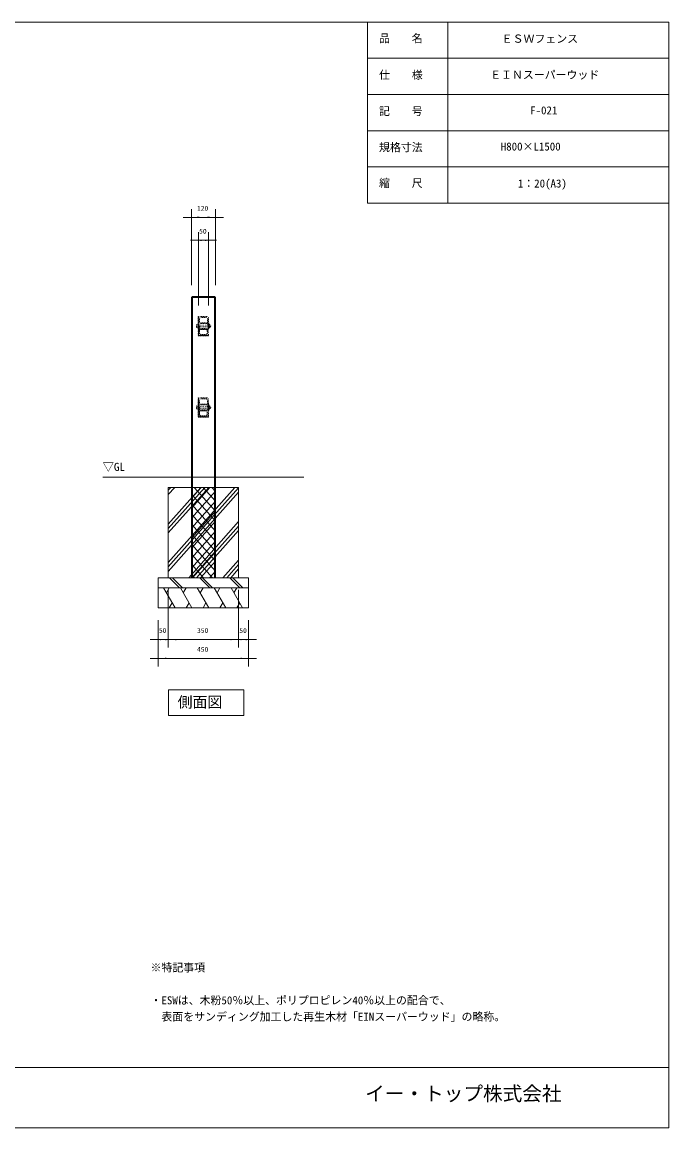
# Model space of a CAD drawing. Units: millimetres, scale not verified. Extents: x -3900 to 3900, y -2750 to 2750.
# Drawn here: x 682 to 3900, y -2750 to 2750 of the extents above; entities that cross this region are included whole.
import ezdxf
from ezdxf.enums import TextEntityAlignment as Align

# ---------------------------------------------------------------- set-up
doc = ezdxf.new("R2010")
doc.units = ezdxf.units.MM
doc.header["$LTSCALE"] = 20
doc.linetypes.add('USER5', pattern=[0.208282, 0.069427, -0.138855])
doc.layers.add('0-1_IMPORTED', color=30, linetype='Continuous', lineweight=18)
doc.styles.add('ＭＳ ゴシック', font='')
doc.styles.get('ＭＳ ゴシック').set_extended_font_data('MS Gothic')

msp = doc.modelspace()

# ---------------------------------------------------------------- linework, layer by layer
at = {"layer": '0-1_IMPORTED'}
for p, q in [((2400, 2750), (2400, 1850)), ((2800, 2750), (2800, 1850)), ((3900, 2570), (2400, 2570)), ((3900, 2390), (2400, 2390)), ((3900, 2210), (2400, 2210)), ((3900, 2030), (2400, 2030)), ((3900, 1850), (2400, 1850)), ((1524, 1381), (1644, 1381)), ((1529, 1386), (1529, -14)), ((1639, 1386), (1639, -14)), ((2084, 486), (1084, 486)), ((1409, 399.8), (1441.19, 436)), ((1409, 208.96), (1610.89, 436)), ((1409, 422.07), (1421.39, 436)), ((1409, 231.22), (1591.09, 436)), ((1409, 253.49), (1571.29, 436)), ((1409, 62.65), (1741, 436)), ((1409, 40.38), (1759, 433.98)), ((1409, 18.12), (1759, 411.71)), ((1524, 431.43), (1528.07, 436)), ((1524, 381.73), (1572.26, 436)), ((1524, 332.03), (1616.46, 436)), ((1524, 282.33), (1644, 417.28)), ((1644, 267.04), (1524, 401.99)), ((1644, 316.74), (1537.95, 436)), ((1644, 366.44), (1582.15, 436)), ((1644, 416.14), (1626.34, 436)), ((1524, 232.63), (1644, 367.58)), ((1644, 217.34), (1524, 352.29)), ((1524, 182.93), (1644, 317.88)), ((1644, 167.64), (1524, 302.59)), ((1510.71, -13.82), (1759, 265.4)), ((1524, 133.23), (1644, 268.18)), ((1644, 117.95), (1524, 252.89)), ((1530.5, -13.82), (1759, 243.13)), ((1550.3, -13.82), (1759, 220.87)), ((1524, 83.53), (1644, 218.48)), ((1644, 68.25), (1524, 203.19)), ((1524, 33.83), (1644, 168.78)), ((1644, 18.55), (1524, 153.5)), ((1525.82, -13.82), (1644, 119.08)), ((1628.59, -13.82), (1524, 103.8)), ((1570.01, -13.82), (1644, 69.38)), ((1680.41, -13.82), (1759, 74.55)), ((1584.4, -13.82), (1524, 54.1)), ((1540.2, -13.82), (1524, 4.4)), ((1614.2, -13.82), (1644, 19.68)), ((1700.21, -13.82), (1759, 52.29)), ((1720.01, -13.82), (1759, 30.02)), ((1415.86, -13.82), (1465.86, -63.82)), ((1430, -13.82), (1480, -63.82)), ((1565.86, -13.82), (1615.86, -63.82)), ((1580, -13.82), (1630, -63.82)), ((1715.86, -13.82), (1765.86, -63.82)), ((1730, -13.82), (1780, -63.82)), ((1443.13, -163.88), (1385.39, -63.88)), ((1399.83, -88.88), (1414.26, -63.88)), ((1527.13, -163.88), (1469.39, -63.88)), ((1483.83, -88.88), (1498.26, -63.88)), ((1611.13, -163.88), (1553.39, -63.88)), ((1567.83, -88.88), (1582.26, -63.88)), ((1695.13, -163.88), (1637.39, -63.88)), ((1651.83, -88.88), (1666.26, -63.88)), ((1779.13, -163.88), (1721.39, -63.88)), ((1735.83, -88.88), (1750.26, -63.88)), ((1428.69, -138.88), (1414.26, -163.88)), ((1512.69, -138.88), (1498.26, -163.88)), ((1596.69, -138.88), (1582.26, -163.88)), ((1680.69, -138.88), (1666.26, -163.88)), ((1764.69, -138.88), (1750.26, -163.88)), ((-3900, -2450), (3900, -2450))]:
    msp.add_line(p, q, dxfattribs=at)
at = {"layer": '0-1_IMPORTED', "color": 1}
for p, q in [((1524, 1440.82), (1524, 1819)), ((1644, 1440.82), (1644, 1819)), ((1484, 1779), (1524, 1779)), ((1524, 1779), (1644, 1779)), ((1644, 1779), (1684, 1779)), ((1559, 1341), (1559, 1705)), ((1609, 1341), (1609, 1705)), ((1519, 1665), (1559, 1665)), ((1559, 1665), (1609, 1665)), ((1609, 1665), (1649, 1665)), ((1409, -73.82), (1409, -361)), ((1409, -73.82), (1409, -361)), ((1759, -73.82), (1759, -361)), ((1759, -73.82), (1759, -361)), ((1359, -224), (1359, -361)), ((1359, -224), (1359, -455)), ((1809, -224), (1809, -361)), ((1809, -224), (1809, -455)), ((1319, -321), (1359, -321)), ((1359, -321), (1409, -321)), ((1369, -321), (1409, -321)), ((1409, -321), (1449, -321)), ((1409, -321), (1759, -321)), ((1719, -321), (1759, -321)), ((1759, -321), (1799, -321)), ((1759, -321), (1809, -321)), ((1809, -321), (1849, -321)), ((1319, -415), (1359, -415)), ((1359, -415), (1809, -415)), ((1809, -415), (1849, -415))]:
    msp.add_line(p, q, dxfattribs=at)
at = {"layer": '0-1_IMPORTED', "linetype": 'USER5'}
for p, q in [((1550, 1242.24), (1555.5, 1242.24)), ((1550, 1234.76), (1555.5, 1234.76)), ((1614.79, 1238.5), (1611.21, 1238.5)), ((1615.5, 1232.49), (1615.5, 1244.51)), ((1550, 837.24), (1555.5, 837.24)), ((1550, 829.76), (1555.5, 829.76)), ((1614.79, 833.5), (1611.21, 833.5)), ((1615.5, 827.49), (1615.5, 839.51))]:
    msp.add_line(p, q, dxfattribs=at)
at = {"layer": '0-1_IMPORTED'}
for points in [[(-3900, 2750), (3900, 2750), (3900, -2750), (-3900, -2750)], [(1529, 1386), (1639, 1386), (1644, 1380.82), (1644, -13.82), (1524, -13.82), (1524, 1380.82)], [(1409, 436), (1759, 436), (1759, -13.82), (1409, -13.82)], [(1359, -14), (1809, -14), (1809, -64), (1359, -64)], [(1359, -64), (1809, -64), (1809, -164), (1359, -164)], [(1410.73, -570.8), (1785, -570.8), (1785, -699.25), (1410.73, -699.25)]]:
    msp.add_lwpolyline(points, close=True, dxfattribs=at)
at = {"layer": '0-1_IMPORTED', "linetype": 'USER5'}
for points in [[(1559, 1286), (1557.5, 1286), (1557.5, 1189.5), (1609, 1189.5), (1609, 1191), (1559, 1191)], [(1564, 1286), (1604, 1286), (1609, 1281), (1609, 1196), (1604, 1191), (1564, 1191), (1559, 1196), (1559, 1281)], [(1604, 1276), (1604, 1255), (1564, 1255), (1564, 1276), (1569, 1281), (1599, 1281)], [(1550, 1244.7), (1550.75, 1246), (1555.5, 1246), (1555.5, 1231), (1550.75, 1231), (1550, 1232.3)], [(1555.5, 1248.5), (1557.5, 1248.5), (1557.5, 1228.5), (1555.5, 1228.5)], [(1555.5, 1242.5), (1609, 1242.5), (1609, 1234.5), (1555.5, 1234.5)], [(1604, 1251), (1604, 1226), (1564, 1226), (1564, 1251)], [(1604, 1201), (1604, 1222), (1564, 1222), (1564, 1201), (1569, 1196), (1599, 1196)], [(1603, 1201.41), (1603, 1221), (1565, 1221), (1565, 1201.41), (1569.41, 1197), (1598.59, 1197)], [(1609, 1254.5), (1610.5, 1254.5), (1610.5, 1222.5), (1609, 1222.5)], [(1610.5, 1246.5), (1615.5, 1246.5), (1615.5, 1230.5), (1610.5, 1230.5)], [(1559, 881), (1557.5, 881), (1557.5, 784.5), (1609, 784.5), (1609, 786), (1559, 786)], [(1564, 881), (1604, 881), (1609, 876), (1609, 791), (1604, 786), (1564, 786), (1559, 791), (1559, 876)], [(1550, 839.7), (1550.75, 841), (1555.5, 841), (1555.5, 826), (1550.75, 826), (1550, 827.3)], [(1555.5, 843.5), (1557.5, 843.5), (1557.5, 823.5), (1555.5, 823.5)], [(1555.5, 837.5), (1609, 837.5), (1609, 829.5), (1555.5, 829.5)], [(1604, 871), (1604, 850), (1564, 850), (1564, 871), (1569, 876), (1599, 876)], [(1604, 846), (1604, 821), (1564, 821), (1564, 846)], [(1609, 849.5), (1610.5, 849.5), (1610.5, 817.5), (1609, 817.5)], [(1610.5, 841.5), (1615.5, 841.5), (1615.5, 825.5), (1610.5, 825.5)], [(1604, 796), (1604, 817), (1564, 817), (1564, 796), (1569, 791), (1599, 791)], [(1603, 796.41), (1603, 816), (1565, 816), (1565, 796.41), (1569.41, 792), (1598.59, 792)]]:
    msp.add_lwpolyline(points, close=True, dxfattribs=at)
for centre, start, end in [((1615.5, 1238.5), 0, 90), ((1615.5, 1238.5), 270, 360), ((1615.5, 833.5), 0, 90), ((1615.5, 833.5), 270, 360)]:
    msp.add_arc(centre, 6.01, start, end, dxfattribs=at)
at = {"layer": '0-1_IMPORTED', "color": 1}
for points in [[(1524, 1779), (1564, 1782.5), (1564, 1775.5)], [(1644, 1779), (1604, 1775.5), (1604, 1782.5)], [(1559, 1665), (1599, 1668.5), (1599, 1661.5)], [(1609, 1665), (1569, 1661.5), (1569, 1668.5)], [(1359, -321), (1399, -317.5), (1399, -324.5)], [(1409, -321), (1369, -324.5), (1369, -317.5)], [(1409, -321), (1449, -317.5), (1449, -324.5)], [(1759, -321), (1719, -324.5), (1719, -317.5)], [(1759, -321), (1799, -317.5), (1799, -324.5)], [(1809, -321), (1769, -324.5), (1769, -317.5)], [(1359, -415), (1399, -411.5), (1399, -418.5)], [(1809, -415), (1769, -418.5), (1769, -411.5)]]:
    msp.add_solid(points, dxfattribs=at)

# ---------------------------------------------------------------- texts
at = {"layer": '0-1_IMPORTED', "color": 7, "style": 'ＭＳ ゴシック'}
for s, height, p in [('品\u3000\u3000名', 39.81, (2457.74, 2637.38)), ('ＥＳＷフェンス', 39.81, (3068.16, 2635.44)), ('仕\u3000\u3000様', 39.81, (2457.74, 2455.44)), ('ＥＩＮスーパーウッド', 39.81, (3010.64, 2456.04)), ('記\u3000\u3000号', 39.81, (2457.74, 2275.44)), ('F-021', 39.81, (3209.71, 2279.32)), ('規格寸法', 39.81, (2457.74, 2095.44)), ('H800×L1500', 39.81, (3063.58, 2099.32)), ('縮\u3000\u3000尺', 39.81, (2457.74, 1917.38)), ('1：20(A3)', 39.81, (3148.47, 1915.44)), ('120', 23.88, (1552.25, 1804.93)), ('50', 23.88, (1562.83, 1690.93)), ('▽GL', 40.64, (1083.14, 505.11)), ('50', 23.88, (1362.83, -295.07)), ('350', 23.88, (1552.25, -295.07)), ('50', 23.88, (1762.83, -295.07)), ('450', 23.88, (1552.25, -389.07)), ('側面図', 54.26, (1455.82, -675.48)), ('※特記事項', 39.81, (1321.03, -1984.52)), ('・ESWは、木粉50％以上、ポリプロピレン40％以上の配合で、', 39.81, (1321.03, -2147.41)), ('  表面をサンディング加工した再生木材「EINスーパーウッド」の略称。', 39.81, (1321.03, -2228.85)), ('イー・トップ株式会社', 71.65, (2388.73, -2636.38))]:
    msp.add_text(s, height=height, dxfattribs=at).set_placement(p, align=Align.BOTTOM_LEFT)

doc.saveas('drawing.dxf')
